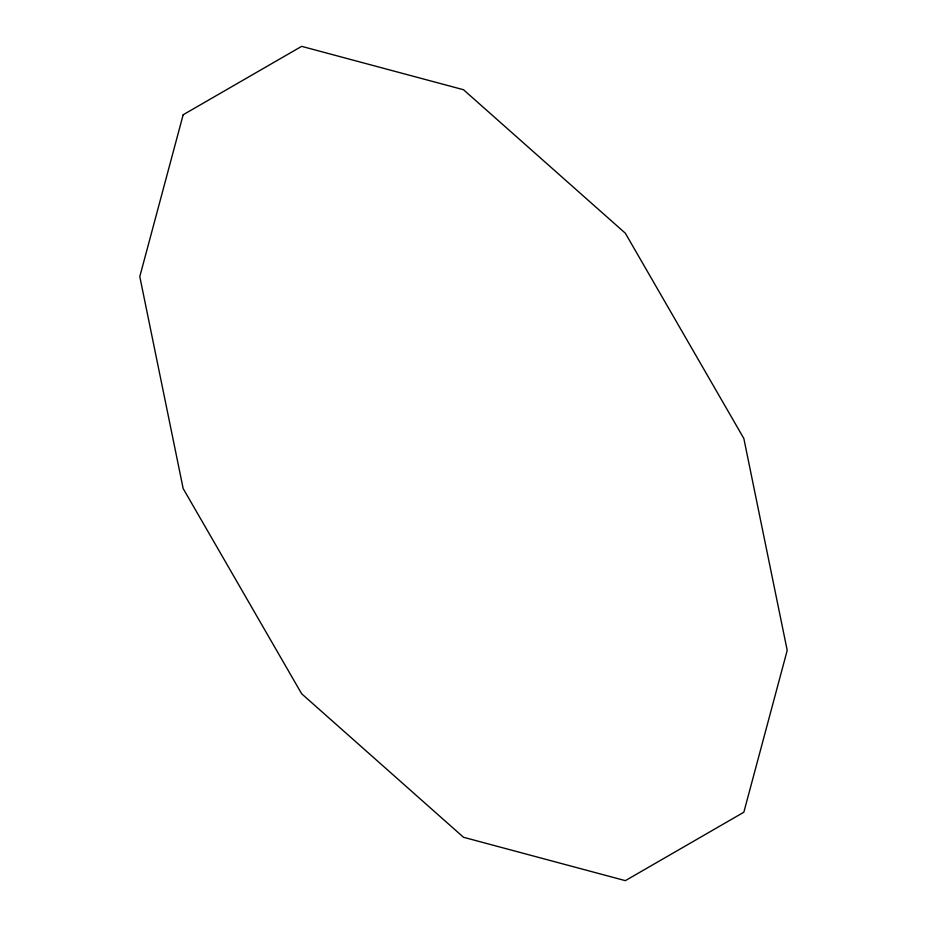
<?xml version="1.0" encoding="UTF-8"?>
<svg xmlns="http://www.w3.org/2000/svg" width="927" height="927" viewBox="0 0 927 927"><rect width="100%" height="100%" fill="white"/><g stroke="black" fill="none" stroke-linecap="round" stroke-linejoin="round"><path stroke-width="1.39" d="M183.164 114.763L139.792 276.617L183.164 488.541L301.646 693.767L463.5 837.278L625.354 880.65L743.836 812.237L787.208 650.383L743.836 438.459L625.354 233.233L463.5 89.722L301.646 46.35L183.164 114.763"/></g></svg>
